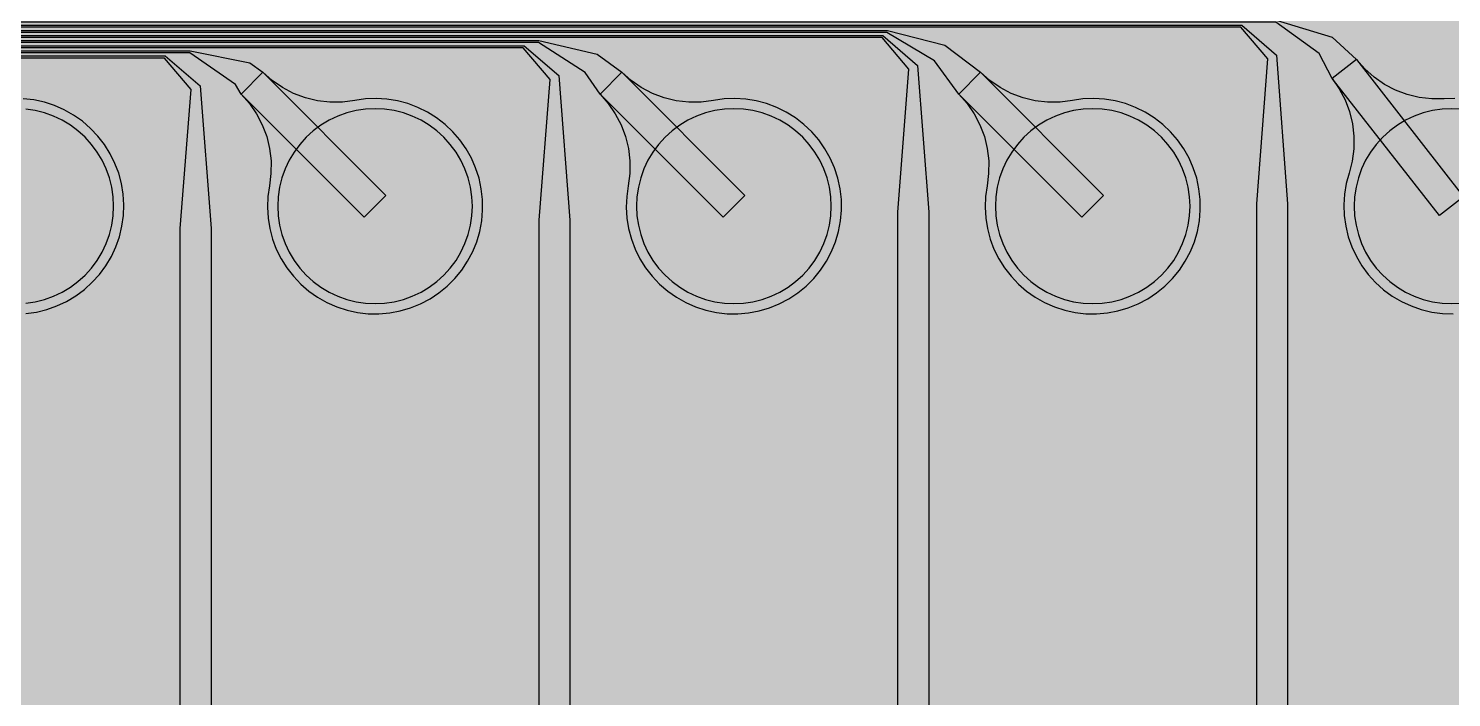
# Model space of a CAD drawing. Header units: metres. Extents: x -7240 to 10960, y -29667 to 1823.
# Drawn here: x -4015 to -2627, y -24632 to -23979 of the extents above; entities that cross this region are included whole.
import ezdxf

# ---------------------------------------------------------------- set-up
doc = ezdxf.new("R2010")
doc.units = ezdxf.units.M
for name, color, linetype in [('Metal1', 4, 'CONTINUOUS'), ('Polyimide', 7, 'CONTINUOUS'), ('Polyimide_Negative', 5, 'CONTINUOUS')]:
    doc.layers.add(name, color=color, linetype=linetype)

msp = doc.modelspace()

# ---------------------------------------------------------------- hatches: boundary and pattern name
at = {"layer": 'Polyimide'}
msp.add_hatch(color=7, dxfattribs=at).paths.add_polyline_path([(4088.5, -11806.9), (4098.7, -11851.2), (4115.6, -11893.5), (4138.6, -11932.7), (4167.4, -11968), (4201.1, -11998.5), (4239, -12023.6), (4280.3, -12042.7), (4349.2, -12073.7), (4413.2, -12113.8), (4471.3, -12162), (4522.3, -12217.7), (4565.4, -12279.7), (4599.7, -12346.9), (4624.7, -12418.2), (4639.9, -12492.2), (4645, -12567.5), (4639.9, -12642.8), (4624.7, -12716.8), (4599.7, -12788.1), (4565.4, -12855.3), (4522.3, -12917.3), (4471.3, -12973), (4413.2, -13021.2), (4349.2, -13061.3), (4280.3, -13092.3), (4239, -13111.4), (4201.1, -13136.5), (4167.4, -13167), (4138.6, -13202.3), (4115.6, -13241.5), (4098.7, -13283.8), (4088.5, -13328.1), (4085, -13373.5), (4085, -13567.5), (4099.4, -13861.6), (4142.6, -14152.8), (4214.2, -14438.4), (4313.4, -14715.5), (4439.2, -14981.7), (4590.6, -15234.2), (4766, -15470.7), (4963.7, -15688.8), (5181.8, -15886.5), (5418.3, -16061.9), (5670.8, -16213.3), (5936.9, -16339.1), (6214.1, -16438.3), (6499.7, -16509.9), (6790.9, -16553.1), (7085, -16567.5), (9960.4, -16567.5), (10038.8, -16571.4), (10116.4, -16582.9), (10192.6, -16601.9), (10266.5, -16628.4), (10337.5, -16662), (10404.8, -16702.3), (10467.9, -16749.1), (10526.1, -16801.8), (10578.8, -16860), (10625.6, -16923), (10665.9, -16990.4), (10699.5, -17061.4), (10725.9, -17135.3), (10745, -17211.4), (10756.5, -17289.1), (10760.4, -17367.5), (10760.4, -21957.3), (10721.6, -22012.9), (10686, -22070.6), (10653.6, -22130.1), (10624.5, -22191.4), (10598.9, -22254.2), (10576.8, -22318.2), (10558.3, -22383.5), (10543.4, -22449.6), (10532.2, -22516.5), (10524.7, -22583.8), (10521, -22651.5), (10521, -22719.3), (10524.7, -22787), (10532.2, -22854.4), (10543.4, -22921.2), (10558.3, -22987.4), (10576.8, -23052.6), (10598.9, -23116.7), (10624.5, -23179.5), (10653.6, -23240.7), (10686, -23300.3), (10721.6, -23357.9), (10760.4, -23413.5), (10760.4, -28667.5), (10756.5, -28745.9), (10745, -28823.6), (10725.9, -28899.7), (10699.5, -28973.6), (10665.9, -29044.6), (10625.6, -29112), (10578.8, -29175), (10526.1, -29233.2), (10467.9, -29285.9), (10404.8, -29332.7), (10337.5, -29373), (10266.5, -29406.6), (10192.6, -29433.1), (10116.4, -29452.1), (10038.8, -29463.6), (9960.4, -29467.5), (-6239.6, -29467.5), (-6318, -29463.6), (-6395.7, -29452.1), (-6471.9, -29433.1), (-6545.8, -29406.6), (-6616.7, -29373), (-6684.1, -29332.7), (-6747.1, -29285.9), (-6805.3, -29233.2), (-6858, -29175), (-6904.8, -29112), (-6945.2, -29044.6), (-6978.7, -28973.6), (-7005.2, -28899.7), (-7024.3, -28823.6), (-7035.8, -28745.9), (-7039.6, -28667.5), (-7039.6, -23426.3), (-6999.4, -23370.1), (-6962.3, -23311.6), (-6928.7, -23251.2), (-6898.5, -23189), (-6871.8, -23125.1), (-6848.8, -23059.9), (-6829.5, -22993.4), (-6814, -22926), (-6802.4, -22857.8), (-6794.6, -22789.1), (-6790.7, -22720), (-6790.7, -22650.8), (-6794.6, -22581.8), (-6802.4, -22513), (-6814, -22444.8), (-6829.5, -22377.4), (-6848.8, -22311), (-6871.8, -22245.7), (-6898.5, -22181.9), (-6928.7, -22119.7), (-6962.3, -22059.2), (-6999.4, -22000.8), (-7039.6, -21944.5), (-7039.6, -17367.5), (-7035.8, -17289.1), (-7024.3, -17211.4), (-7005.2, -17135.3), (-6978.7, -17061.4), (-6945.2, -16990.4), (-6904.8, -16923), (-6858, -16860), (-6805.3, -16801.8), (-6747.1, -16749.1), (-6684.1, -16702.3), (-6616.7, -16662), (-6545.8, -16628.4), (-6471.9, -16601.9), (-6395.7, -16582.9), (-6318, -16571.4), (-6239.6, -16567.5), (-3334, -16567.5), (-3039.9, -16553.1), (-2748.7, -16509.9), (-2463.1, -16438.3), (-2185.9, -16339.1), (-1919.8, -16213.3), (-1667.3, -16061.9), (-1430.8, -15886.5), (-1212.7, -15688.8), (-1015, -15470.7), (-839.6, -15234.2), (-688.2, -14981.7), (-562.4, -14715.5), (-463.2, -14438.4), (-391.6, -14152.8), (-348.4, -13861.6), (-334, -13567.5), (-334, -13373.5), (-337.5, -13328.1), (-347.7, -13283.8), (-364.6, -13241.5), (-387.6, -13202.3), (-416.4, -13167), (-450.1, -13136.5), (-488, -13111.4), (-529.3, -13092.3), (-529.3, -13092.3), (-598.2, -13061.3), (-662.2, -13021.2), (-720.3, -12973), (-771.3, -12917.3), (-814.4, -12855.3), (-848.7, -12788.1), (-873.7, -12716.8), (-888.9, -12642.8), (-894, -12567.5), (-888.9, -12492.2), (-873.7, -12418.2), (-848.7, -12346.9), (-814.4, -12279.7), (-771.3, -12217.7), (-720.3, -12162), (-662.2, -12113.8), (-598.2, -12073.7), (-529.3, -12042.7), (-488, -12023.6), (-450.1, -11998.5), (-416.4, -11968), (-387.6, -11932.7), (-364.6, -11893.5), (-347.7, -11851.2), (-337.5, -11806.9), (-334, -11761.5), (-334, -11074.3), (-337.5, -11028.9), (-347.7, -10984.6), (-364.6, -10942.4), (-387.6, -10903.1), (-416.4, -10867.8), (-450.1, -10837.3), (-488, -10812.2), (-529.3, -10793.2), (-529.3, -10793.2), (-598.2, -10762.1), (-662.2, -10722.1), (-720.3, -10673.8), (-771.3, -10618.1), (-814.4, -10556.1), (-848.7, -10488.9), (-873.7, -10417.6), (-888.9, -10343.7), (-894, -10268.3), (-888.9, -10193), (-873.7, -10119), (-848.7, -10047.8), (-814.4, -9980.5), (-771.3, -9918.5), (-720.3, -9862.9), (-662.2, -9814.6), (-598.2, -9774.6), (-529.3, -9743.5), (-488, -9724.5), (-450.1, -9699.4), (-416.4, -9668.8), (-387.6, -9633.5), (-364.6, -9594.3), (-347.7, -9552), (-337.5, -9507.7), (-334, -9462.4), (-334, -8775.1), (-337.5, -8729.8), (-347.7, -8685.5), (-364.6, -8643.2), (-387.6, -8604), (-416.4, -8568.7), (-450.1, -8538.1), (-488, -8513), (-529.3, -8494), (-529.3, -8494), (-598.2, -8462.9), (-662.2, -8422.9), (-720.3, -8374.6), (-771.3, -8319), (-814.4, -8257), (-848.7, -8189.7), (-873.7, -8118.5), (-888.9, -8044.5), (-894, -7969.2), (-888.9, -7893.8), (-873.7, -7819.9), (-848.7, -7748.6), (-814.4, -7681.4), (-771.3, -7619.4), (-720.3, -7563.7), (-662.2, -7515.4), (-598.2, -7475.4), (-529.3, -7444.3), (-529.3, -7444.3), (-488, -7425.3), (-450.1, -7400.2), (-416.4, -7369.7), (-387.6, -7334.4), (-364.6, -7295.1), (-347.7, -7252.9), (-337.5, -7208.6), (-334, -7163.2), (-334, -6476), (-337.5, -6430.6), (-347.7, -6386.3), (-364.6, -6344), (-387.6, -6304.8), (-416.4, -6269.5), (-450.1, -6239), (-488, -6213.9), (-529.3, -6194.8), (-529.3, -6194.8), (-598.2, -6163.8), (-662.2, -6123.7), (-720.3, -6075.5), (-771.3, -6019.8), (-814.4, -5957.8), (-848.7, -5890.6), (-873.7, -5819.3), (-888.9, -5745.3), (-894, -5670), (-888.9, -5594.7), (-873.7, -5520.7), (-848.7, -5449.4), (-814.4, -5382.2), (-771.3, -5320.2), (-720.3, -5264.5), (-662.2, -5216.3), (-598.2, -5176.2), (-529.3, -5145.2), (-529.3, -5145.2), (-488, -5126.1), (-450.1, -5101), (-416.4, -5070.5), (-387.6, -5035.2), (-364.6, -4996), (-347.7, -4953.7), (-337.5, -4909.4), (-334, -4864), (-334, 380), (-334, 1522.5), (-289, 1522.5), (-288.8, 1515.6), (-288.1, 1508.8), (-287, 1502), (-285.4, 1495.3), (-283.4, 1488.7), (-281, 1482.3), (-278.2, 1476.1), (-274.9, 1470), (-271.3, 1464.2), (-267.3, 1458.6), (-262.9, 1453.3), (-258.2, 1448.3), (-253.2, 1443.6), (-247.9, 1439.2), (-242.3, 1435.2), (-236.5, 1431.6), (-230.4, 1428.3), (-224.2, 1425.5), (-217.8, 1423.1), (-211.2, 1421.1), (-204.5, 1419.5), (-197.7, 1418.4), (-190.9, 1417.7), (-184, 1417.5), (-177.1, 1417.7), (-170.3, 1418.4), (-163.5, 1419.5), (-156.8, 1421.1), (-150.2, 1423.1), (-143.8, 1425.5), (-137.6, 1428.3), (-131.5, 1431.6), (-125.7, 1435.2), (-120.1, 1439.2), (-114.8, 1443.6), (-109.8, 1448.3), (-105.1, 1453.3), (-100.7, 1458.6), (-96.7, 1464.2), (-93.1, 1470), (-89.8, 1476.1), (-87, 1482.3), (-84.6, 1488.7), (-82.6, 1495.3), (-81, 1502), (-79.9, 1508.8), (-79.2, 1515.6), (-79, 1522.5), (1786, 1522.5), (3835, 1522.5), (3835.2, 1529), (3835.9, 1535.6), (3836.9, 1542), (3838.4, 1548.4), (3840.3, 1554.6), (3842.6, 1560.8), (3845.3, 1566.7), (3848.4, 1572.5), (3851.9, 1578.1), (3855.7, 1583.4), (3859.8, 1588.4), (3864.3, 1593.2), (3869.1, 1597.7), (3874.1, 1601.8), (3879.4, 1605.6), (3885, 1609.1), (3890.8, 1612.2), (3896.7, 1614.9), (3902.9, 1617.2), (3909.1, 1619.1), (3915.5, 1620.6), (3921.9, 1621.6), (3928.5, 1622.3), (3935, 1622.5), (3941.5, 1622.3), (3948.1, 1621.6), (3954.5, 1620.6), (3960.9, 1619.1), (3967.1, 1617.2), (3973.3, 1614.9), (3979.2, 1612.2), (3985, 1609.1), (3990.6, 1605.6), (3995.9, 1601.8), (4000.9, 1597.7), (4005.7, 1593.2), (4010.2, 1588.4), (4014.3, 1583.4), (4018.1, 1578.1), (4021.6, 1572.5), (4024.7, 1566.7), (4027.4, 1560.8), (4029.7, 1554.6), (4031.6, 1548.4), (4033.1, 1542), (4034.1, 1535.6), (4034.8, 1529), (4035, 1522.5), (4085, 1522.5), (4085, 380), (4085, 330), (4085, -4864), (4088.5, -4909.4), (4098.7, -4953.7), (4115.6, -4996), (4138.6, -5035.2), (4167.4, -5070.5), (4201.1, -5101), (4239, -5126.1), (4280.3, -5145.2), (4280.3, -5145.2), (4349.2, -5176.2), (4413.2, -5216.3), (4471.3, -5264.5), (4522.3, -5320.2), (4565.4, -5382.2), (4599.7, -5449.4), (4624.7, -5520.7), (4639.9, -5594.7), (4645, -5670), (4639.9, -5745.3), (4624.7, -5819.3), (4599.7, -5890.6), (4565.4, -5957.8), (4522.3, -6019.8), (4471.3, -6075.5), (4413.2, -6123.7), (4349.2, -6163.8), (4280.3, -6194.8), (4239, -6213.9), (4201.1, -6239), (4167.4, -6269.5), (4138.6, -6304.8), (4115.6, -6344), (4098.7, -6386.3), (4088.5, -6430.6), (4085, -6476), (4085, -11761.5), (4088.5, -11806.9)])

# ---------------------------------------------------------------- linework, layer by layer
at = {"layer": 'Metal1'}
for points in [[(1298.9, -18191.7), (1298.9, -25137.9), (1268.3, -25168.5), (-5797.5, -25168.5), (-5828.1, -25137.9), (-5828.1, -24001.6), (-5797.5, -23971), (-2798.1, -23971), (-2743.4, -23987.6), (-2719.9, -24009.6), (-2615.3, -24143.3), (-2638.9, -24161.7), (-2743.5, -24028.1), (-2756.3, -24003.6), (-2798.6, -23973), (-5796.7, -23973), (-5826.1, -24002.4), (-5826.1, -25137.1), (-5796.7, -25166.5), (1267.5, -25166.5), (1296.9, -25137.1), (1296.9, -18191.7)], [(1293.9, -18191.7), (1293.9, -25132.9), (1263.3, -25163.5), (-5792.5, -25163.5), (-5823.1, -25132.9), (-5823.1, -24006.6), (-5792.5, -23976), (-2831.7, -23976), (-2797.9, -24005.3), (-2787.1, -24150.2), (-2787.1, -24892.5), (-2817.1, -24892.5), (-2817.1, -24150.2), (-2806.3, -24008.7), (-2832.5, -23978), (-5791.7, -23978), (-5821.1, -24007.4), (-5821.1, -25132.1), (-5791.7, -25161.5), (1262.5, -25161.5), (1291.9, -25132.1), (1291.9, -18191.7)], [(1288.9, -18191.7), (1288.9, -25127.9), (1258.3, -25158.5), (-5787.5, -25158.5), (-5818.1, -25127.9), (-5818.1, -24011.6), (-5787.5, -23981), (-3177.4, -23981), (-3121.3, -23995.6), (-3086.5, -24021.9), (-2966.5, -24141.9), (-2987.7, -24163.1), (-3107.7, -24043.1), (-3131.5, -24010.9), (-3177.8, -23983), (-5786.7, -23983), (-5816.1, -24012.4), (-5816.1, -25127.1), (-5786.7, -25156.5), (1257.5, -25156.5), (1286.9, -25127.1), (1286.9, -18191.7)], [(1283.9, -18191.7), (1283.9, -25122.9), (1253.3, -25153.5), (-5782.5, -25153.5), (-5813.1, -25122.9), (-5813.1, -24016.6), (-5782.5, -23986), (-3181.7, -23986), (-3147.9, -24015.2), (-3137.1, -24158.2), (-3137.1, -24892.5), (-3167.1, -24892.5), (-3167.1, -24158.2), (-3156.4, -24018.8), (-3182.5, -23988), (-5781.7, -23988), (-5811.1, -24017.4), (-5811.1, -25122.1), (-5781.7, -25151.5), (1252.5, -25151.5), (1281.9, -25122.1), (1281.9, -18191.7)], [(1278.9, -18191.7), (1278.9, -25117.9), (1248.3, -25148.5), (-5777.5, -25148.5), (-5808.1, -25117.9), (-5808.1, -24021.6), (-5777.5, -23991), (-3517.4, -23991), (-3460.5, -24004.4), (-3436.5, -24021.9), (-3316.5, -24141.9), (-3337.7, -24163.1), (-3457.7, -24043.1), (-3472.3, -24022), (-3517.8, -23993), (-5776.7, -23993), (-5806.1, -24022.4), (-5806.1, -25117.1), (-5776.7, -25146.5), (1247.5, -25146.5), (1276.9, -25117.1), (1276.9, -18191.7)], [(1273.9, -18191.7), (1273.9, -25112.9), (1243.3, -25143.5), (-5772.5, -25143.5), (-5803.1, -25112.9), (-5803.1, -24026.6), (-5772.5, -23996), (-3531.7, -23996), (-3497.9, -24025.2), (-3487.1, -24166.2), (-3487.1, -24892.5), (-3517.1, -24892.5), (-3517.1, -24166.2), (-3506.4, -24028.8), (-3532.5, -23998), (-5771.7, -23998), (-5801.1, -24027.4), (-5801.1, -25112.1), (-5771.7, -25141.5), (1242.5, -25141.5), (1271.9, -25112.1), (1271.9, -18191.7)], [(1268.9, -18191.7), (1268.9, -25107.9), (1238.3, -25138.5), (-5767.5, -25138.5), (-5798.1, -25107.9), (-5798.1, -24031.6), (-5767.5, -24001), (-3857.4, -24001), (-3799.4, -24012.8), (-3786.5, -24021.9), (-3666.5, -24141.9), (-3687.7, -24163.1), (-3807.7, -24043.1), (-3813.4, -24033.7), (-3857.8, -24003), (-5766.7, -24003), (-5796.1, -24032.4), (-5796.1, -25107.1), (-5766.7, -25136.5), (1237.5, -25136.5), (1266.9, -25107.1), (1266.9, -18191.7)], [(1263.9, -18191.7), (1263.9, -25102.9), (1233.3, -25133.5), (-5762.5, -25133.5), (-5793.1, -25102.9), (-5793.1, -24036.6), (-5762.5, -24006), (-3881.7, -24006), (-3847.8, -24035.2), (-3837.1, -24174.2), (-3837.1, -24892.5), (-3867.1, -24892.5), (-3867.1, -24174.2), (-3856.4, -24038.8), (-3882.5, -24008), (-5761.7, -24008), (-5791.1, -24037.4), (-5791.1, -25102.1), (-5761.7, -25131.5), (1232.5, -25131.5), (1261.9, -25102.1), (1261.9, -18191.7)], [(-2623.8, -24047.6), (-2634.3, -24047.7), (-2646.5, -24047.8), (-2658.6, -24046.4), (-2670.4, -24043.6), (-2681.8, -24039.3), (-2692.6, -24033.7), (-2702.7, -24026.8), (-2711.8, -24018.7), (-2719.9, -24009.6), (-2743.5, -24028.1), (-2743.5, -24028.1), (-2736.6, -24038.1), (-2731, -24048.9), (-2726.7, -24060.3), (-2723.8, -24072.2), (-2722.4, -24084.3), (-2722.5, -24096.4), (-2724.1, -24108.5), (-2727.1, -24120.3), (-2729.8, -24130.5), (-2731.5, -24140.8), (-2732.1, -24151.3), (-2731.7, -24161.7), (-2730.3, -24172.1), (-2727.8, -24182.3), (-2724.3, -24192.2), (-2719.9, -24201.7), (-2714.5, -24210.7), (-2708.3, -24219.1), (-2701.3, -24226.9), (-2693.5, -24233.9), (-2685, -24240.1), (-2676, -24245.4), (-2666.5, -24249.8), (-2656.6, -24253.3), (-2646.4, -24255.7), (-2636, -24257.1), (-2625.6, -24257.5)], [(-4017.9, -24257.1), (-4007.5, -24255.7), (-3997.4, -24253.2), (-3987.5, -24249.7), (-3978, -24245.3), (-3969, -24240), (-3960.6, -24233.8), (-3952.9, -24226.7), (-3945.9, -24219), (-3939.7, -24210.6), (-3934.3, -24201.6), (-3929.9, -24192.1), (-3926.4, -24182.3), (-3924, -24172.1), (-3922.5, -24161.7), (-3922.1, -24151.3), (-3922.8, -24140.9), (-3924.4, -24130.5), (-3927.1, -24120.4), (-3930.8, -24110.7), (-3935.5, -24101.3), (-3941, -24092.4), (-3947.4, -24084.2), (-3954.6, -24076.6), (-3962.5, -24069.7), (-3971.1, -24063.7), (-3980.2, -24058.6), (-3989.7, -24054.4), (-3999.7, -24051.1), (-4009.9, -24048.9), (-4020.3, -24047.7)]]:
    msp.add_lwpolyline(points, dxfattribs=at)
for points in [[(-3807.7, -24043.1), (-3799.7, -24052.2), (-3792.8, -24062.3), (-3787.1, -24073.1), (-3782.8, -24084.5), (-3780, -24096.3), (-3778.6, -24108.4), (-3778.7, -24120.6), (-3780.2, -24132.7), (-3781.7, -24143.1), (-3782.1, -24153.5), (-3781.5, -24164), (-3779.8, -24174.3), (-3777.1, -24184.5), (-3773.5, -24194.3), (-3768.8, -24203.7), (-3763.3, -24212.6), (-3756.8, -24220.8), (-3749.6, -24228.4), (-3741.7, -24235.3), (-3733.1, -24241.3), (-3724, -24246.5), (-3714.4, -24250.7), (-3704.4, -24253.9), (-3694.2, -24256.1), (-3683.8, -24257.3), (-3673.3, -24257.4), (-3662.8, -24256.5), (-3652.5, -24254.6), (-3642.5, -24251.6), (-3632.8, -24247.7), (-3623.5, -24242.8), (-3614.8, -24237), (-3606.7, -24230.4), (-3599.3, -24222.9), (-3592.6, -24214.8), (-3586.8, -24206.1), (-3581.9, -24196.8), (-3578, -24187.1), (-3575, -24177.1), (-3573.1, -24166.8), (-3572.2, -24156.3), (-3572.3, -24145.9), (-3573.5, -24135.4), (-3575.7, -24125.2), (-3579, -24115.2), (-3583.2, -24105.6), (-3588.3, -24096.5), (-3594.3, -24087.9), (-3601.2, -24080), (-3608.8, -24072.8), (-3617.1, -24066.4), (-3626, -24060.8), (-3635.3, -24056.2), (-3645.2, -24052.5), (-3655.3, -24049.8), (-3665.6, -24048.1), (-3676.1, -24047.5), (-3686.6, -24047.9), (-3696.9, -24049.4), (-3709, -24051), (-3721.2, -24051), (-3733.3, -24049.6), (-3745.1, -24046.8), (-3756.6, -24042.5), (-3767.4, -24036.9), (-3777.4, -24030), (-3786.5, -24021.9), (-3807.7, -24043.1)], [(-3457.7, -24043.1), (-3449.7, -24052.2), (-3442.8, -24062.3), (-3437.1, -24073.1), (-3432.8, -24084.5), (-3430, -24096.3), (-3428.6, -24108.4), (-3428.7, -24120.6), (-3430.2, -24132.7), (-3431.7, -24143.1), (-3432.1, -24153.5), (-3431.5, -24164), (-3429.8, -24174.3), (-3427.1, -24184.5), (-3423.5, -24194.3), (-3418.8, -24203.7), (-3413.3, -24212.6), (-3406.8, -24220.8), (-3399.6, -24228.4), (-3391.7, -24235.3), (-3383.1, -24241.3), (-3374, -24246.5), (-3364.4, -24250.7), (-3354.4, -24253.9), (-3344.2, -24256.1), (-3333.8, -24257.3), (-3323.3, -24257.4), (-3312.8, -24256.5), (-3302.5, -24254.6), (-3292.5, -24251.6), (-3282.8, -24247.7), (-3273.5, -24242.8), (-3264.8, -24237), (-3256.7, -24230.4), (-3249.3, -24222.9), (-3242.6, -24214.8), (-3236.8, -24206.1), (-3231.9, -24196.8), (-3228, -24187.1), (-3225, -24177.1), (-3223.1, -24166.8), (-3222.2, -24156.3), (-3222.3, -24145.9), (-3223.5, -24135.4), (-3225.7, -24125.2), (-3229, -24115.2), (-3233.2, -24105.6), (-3238.3, -24096.5), (-3244.3, -24087.9), (-3251.2, -24080), (-3258.8, -24072.8), (-3267.1, -24066.4), (-3276, -24060.8), (-3285.3, -24056.2), (-3295.2, -24052.5), (-3305.3, -24049.8), (-3315.6, -24048.1), (-3326.1, -24047.5), (-3336.6, -24047.9), (-3346.9, -24049.4), (-3359, -24051), (-3371.2, -24051), (-3383.3, -24049.6), (-3395.1, -24046.8), (-3406.6, -24042.5), (-3417.4, -24036.9), (-3427.4, -24030), (-3436.5, -24021.9), (-3457.7, -24043.1)], [(-3107.7, -24043.1), (-3099.7, -24052.2), (-3092.8, -24062.3), (-3087.1, -24073.1), (-3082.8, -24084.5), (-3080, -24096.3), (-3078.6, -24108.4), (-3078.7, -24120.6), (-3080.2, -24132.7), (-3081.7, -24143.1), (-3082.1, -24153.5), (-3081.5, -24164), (-3079.8, -24174.3), (-3077.1, -24184.5), (-3073.5, -24194.3), (-3068.8, -24203.7), (-3063.3, -24212.6), (-3056.8, -24220.8), (-3049.6, -24228.4), (-3041.7, -24235.3), (-3033.1, -24241.3), (-3024, -24246.5), (-3014.4, -24250.7), (-3004.4, -24253.9), (-2994.2, -24256.1), (-2983.8, -24257.3), (-2973.3, -24257.4), (-2962.8, -24256.5), (-2952.5, -24254.6), (-2942.5, -24251.6), (-2932.8, -24247.7), (-2923.5, -24242.8), (-2914.8, -24237), (-2906.7, -24230.4), (-2899.3, -24222.9), (-2892.6, -24214.8), (-2886.8, -24206.1), (-2881.9, -24196.8), (-2878, -24187.1), (-2875, -24177.1), (-2873.1, -24166.8), (-2872.2, -24156.3), (-2872.3, -24145.9), (-2873.5, -24135.4), (-2875.7, -24125.2), (-2879, -24115.2), (-2883.2, -24105.6), (-2888.3, -24096.5), (-2894.3, -24087.9), (-2901.2, -24080), (-2908.8, -24072.8), (-2917.1, -24066.4), (-2926, -24060.8), (-2935.3, -24056.2), (-2945.2, -24052.5), (-2955.3, -24049.8), (-2965.6, -24048.1), (-2976.1, -24047.5), (-2986.6, -24047.9), (-2996.9, -24049.4), (-3009, -24051), (-3021.2, -24051), (-3033.3, -24049.6), (-3045.1, -24046.8), (-3056.6, -24042.5), (-3067.4, -24036.9), (-3077.4, -24030), (-3086.5, -24021.9), (-3107.7, -24043.1)]]:
    msp.add_lwpolyline(points, close=True, dxfattribs=at)
at = {"layer": 'Polyimide_Negative'}
for points in [[(-4017.8, -24247), (-4008.6, -24245.7), (-3999.5, -24243.4), (-3990.8, -24240.3), (-3982.3, -24236.3), (-3974.3, -24231.5), (-3966.9, -24225.9), (-3959.9, -24219.7), (-3953.7, -24212.8), (-3948.1, -24205.3), (-3943.3, -24197.3), (-3939.4, -24188.9), (-3936.2, -24180.1), (-3934, -24171), (-3932.6, -24161.8), (-3932.1, -24152.5), (-3932.1, -24152.5), (-3932.6, -24143.2), (-3934, -24134), (-3936.2, -24124.9), (-3939.4, -24116.1), (-3943.3, -24107.7), (-3948.1, -24099.7), (-3953.7, -24092.2), (-3959.9, -24085.3), (-3966.9, -24079.1), (-3974.3, -24073.5), (-3982.3, -24068.7), (-3990.8, -24064.7), (-3999.5, -24061.6), (-4008.6, -24059.3), (-4017.8, -24058)], [(-2617.8, -24058), (-2627.1, -24057.5), (-2636.4, -24058), (-2645.7, -24059.3), (-2654.7, -24061.6), (-2663.5, -24064.7), (-2671.9, -24068.7), (-2679.9, -24073.5), (-2687.4, -24079.1), (-2694.3, -24085.3), (-2700.6, -24092.2), (-2706.1, -24099.7), (-2710.9, -24107.7), (-2714.9, -24116.1), (-2718, -24124.9), (-2720.3, -24134), (-2721.7, -24143.2), (-2722.1, -24152.5), (-2721.7, -24161.8), (-2720.3, -24171), (-2718, -24180.1), (-2714.9, -24188.9), (-2710.9, -24197.3), (-2706.1, -24205.3), (-2700.6, -24212.8), (-2694.3, -24219.7), (-2687.4, -24225.9), (-2679.9, -24231.5), (-2671.9, -24236.3), (-2663.5, -24240.3), (-2654.7, -24243.4), (-2645.7, -24245.7), (-2636.4, -24247), (-2627.1, -24247.5), (-2617.8, -24247)]]:
    msp.add_lwpolyline(points, dxfattribs=at)
for points in [[(-3582.1, -24152.5), (-3582.6, -24143.2), (-3584, -24134), (-3586.2, -24124.9), (-3589.4, -24116.1), (-3593.3, -24107.7), (-3598.1, -24099.7), (-3603.7, -24092.2), (-3609.9, -24085.3), (-3616.9, -24079.1), (-3624.3, -24073.5), (-3632.3, -24068.7), (-3640.8, -24064.7), (-3649.5, -24061.6), (-3658.6, -24059.3), (-3667.8, -24058), (-3677.1, -24057.5), (-3686.4, -24058), (-3695.7, -24059.3), (-3704.7, -24061.6), (-3713.5, -24064.7), (-3721.9, -24068.7), (-3729.9, -24073.5), (-3737.4, -24079.1), (-3744.3, -24085.3), (-3750.6, -24092.2), (-3756.1, -24099.7), (-3760.9, -24107.7), (-3764.9, -24116.1), (-3768, -24124.9), (-3770.3, -24134), (-3771.7, -24143.2), (-3772.1, -24152.5), (-3771.7, -24161.8), (-3770.3, -24171), (-3768, -24180.1), (-3764.9, -24188.9), (-3760.9, -24197.3), (-3756.1, -24205.3), (-3750.6, -24212.8), (-3744.3, -24219.7), (-3737.4, -24225.9), (-3729.9, -24231.5), (-3721.9, -24236.3), (-3713.5, -24240.3), (-3704.7, -24243.4), (-3695.7, -24245.7), (-3686.4, -24247), (-3677.1, -24247.5), (-3667.8, -24247), (-3658.6, -24245.7), (-3649.5, -24243.4), (-3640.8, -24240.3), (-3632.3, -24236.3), (-3624.3, -24231.5), (-3616.9, -24225.9), (-3609.9, -24219.7), (-3603.7, -24212.8), (-3598.1, -24205.3), (-3593.3, -24197.3), (-3589.4, -24188.9), (-3586.2, -24180.1), (-3584, -24171), (-3582.6, -24161.8), (-3582.1, -24152.5)], [(-3232.1, -24152.5), (-3232.6, -24143.2), (-3234, -24134), (-3236.2, -24124.9), (-3239.4, -24116.1), (-3243.3, -24107.7), (-3248.1, -24099.7), (-3253.7, -24092.2), (-3259.9, -24085.3), (-3266.9, -24079.1), (-3274.3, -24073.5), (-3282.3, -24068.7), (-3290.8, -24064.7), (-3299.5, -24061.6), (-3308.6, -24059.3), (-3317.8, -24058), (-3327.1, -24057.5), (-3336.4, -24058), (-3345.7, -24059.3), (-3354.7, -24061.6), (-3363.5, -24064.7), (-3371.9, -24068.7), (-3379.9, -24073.5), (-3387.4, -24079.1), (-3394.3, -24085.3), (-3400.6, -24092.2), (-3406.1, -24099.7), (-3410.9, -24107.7), (-3414.9, -24116.1), (-3418, -24124.9), (-3420.3, -24134), (-3421.7, -24143.2), (-3422.1, -24152.5), (-3421.7, -24161.8), (-3420.3, -24171), (-3418, -24180.1), (-3414.9, -24188.9), (-3410.9, -24197.3), (-3406.1, -24205.3), (-3400.6, -24212.8), (-3394.3, -24219.7), (-3387.4, -24225.9), (-3379.9, -24231.5), (-3371.9, -24236.3), (-3363.5, -24240.3), (-3354.7, -24243.4), (-3345.7, -24245.7), (-3336.4, -24247), (-3327.1, -24247.5), (-3317.8, -24247), (-3308.6, -24245.7), (-3299.5, -24243.4), (-3290.8, -24240.3), (-3282.3, -24236.3), (-3274.3, -24231.5), (-3266.9, -24225.9), (-3259.9, -24219.7), (-3253.7, -24212.8), (-3248.1, -24205.3), (-3243.3, -24197.3), (-3239.4, -24188.9), (-3236.2, -24180.1), (-3234, -24171), (-3232.6, -24161.8), (-3232.1, -24152.5)], [(-2882.1, -24152.5), (-2882.6, -24143.2), (-2884, -24134), (-2886.2, -24124.9), (-2889.4, -24116.1), (-2893.3, -24107.7), (-2898.1, -24099.7), (-2903.7, -24092.2), (-2909.9, -24085.3), (-2916.9, -24079.1), (-2924.3, -24073.5), (-2932.3, -24068.7), (-2940.8, -24064.7), (-2949.5, -24061.6), (-2958.6, -24059.3), (-2967.8, -24058), (-2977.1, -24057.5), (-2986.4, -24058), (-2995.7, -24059.3), (-3004.7, -24061.6), (-3013.5, -24064.7), (-3021.9, -24068.7), (-3029.9, -24073.5), (-3037.4, -24079.1), (-3044.3, -24085.3), (-3050.6, -24092.2), (-3056.1, -24099.7), (-3060.9, -24107.7), (-3064.9, -24116.1), (-3068, -24124.9), (-3070.3, -24134), (-3071.7, -24143.2), (-3072.1, -24152.5), (-3071.7, -24161.8), (-3070.3, -24171), (-3068, -24180.1), (-3064.9, -24188.9), (-3060.9, -24197.3), (-3056.1, -24205.3), (-3050.6, -24212.8), (-3044.3, -24219.7), (-3037.4, -24225.9), (-3029.9, -24231.5), (-3021.9, -24236.3), (-3013.5, -24240.3), (-3004.7, -24243.4), (-2995.7, -24245.7), (-2986.4, -24247), (-2977.1, -24247.5), (-2967.8, -24247), (-2958.6, -24245.7), (-2949.5, -24243.4), (-2940.8, -24240.3), (-2932.3, -24236.3), (-2924.3, -24231.5), (-2916.9, -24225.9), (-2909.9, -24219.7), (-2903.7, -24212.8), (-2898.1, -24205.3), (-2893.3, -24197.3), (-2889.4, -24188.9), (-2886.2, -24180.1), (-2884, -24171), (-2882.6, -24161.8), (-2882.1, -24152.5)]]:
    msp.add_lwpolyline(points, close=True, dxfattribs=at)

doc.saveas('drawing.dxf')
